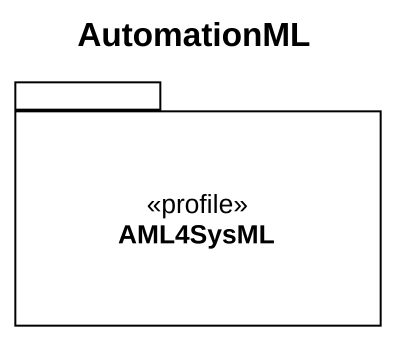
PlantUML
@startuml
title AutomationML
package AML4SysML <<profile>> {
}
@enduml
